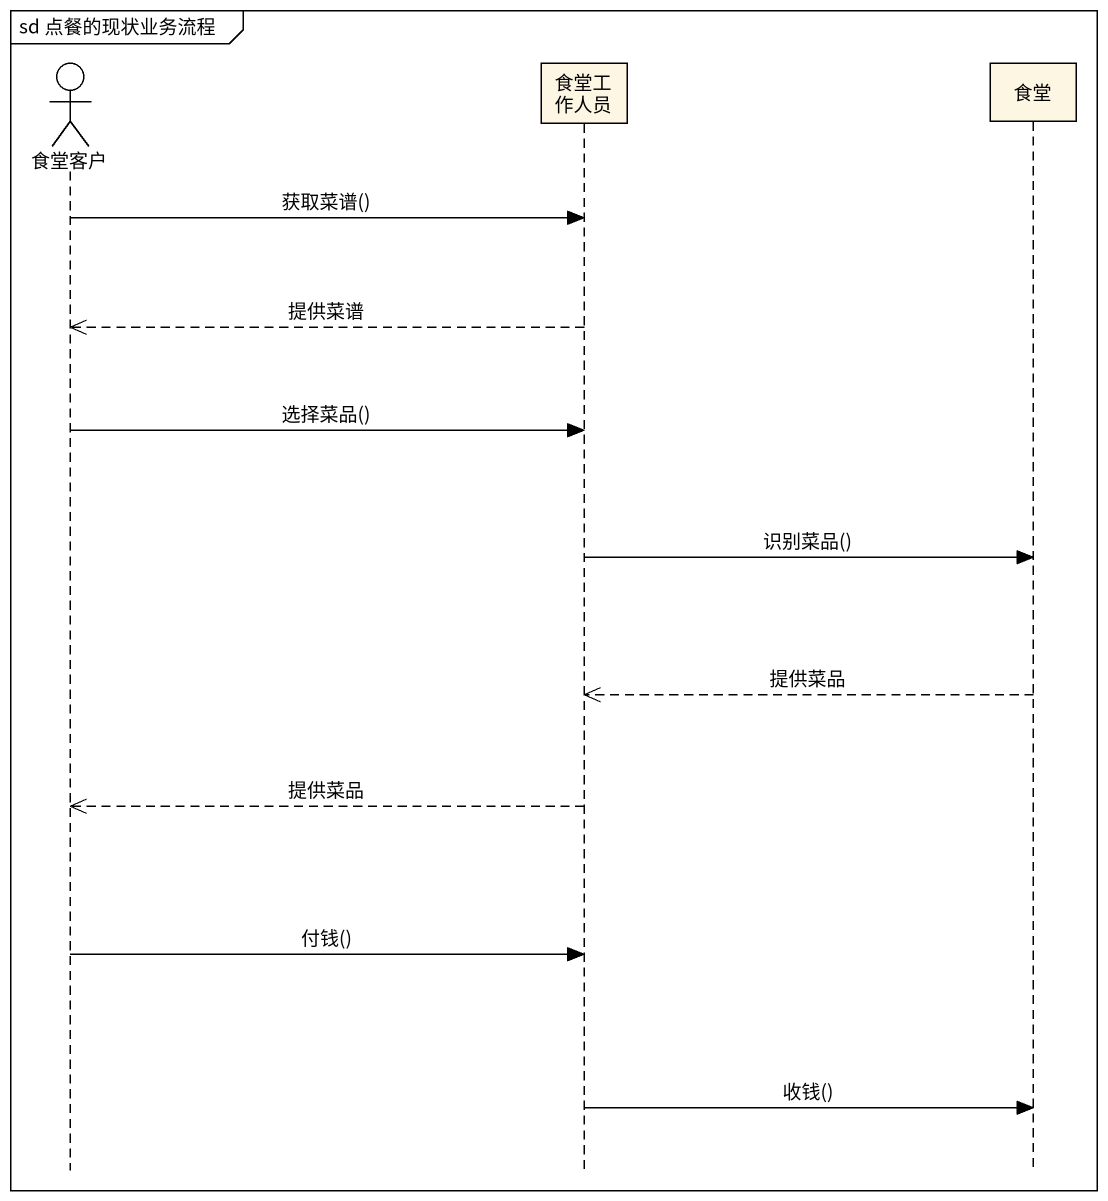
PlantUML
@startuml
mainframe sd 点餐的现状业务流程
hide footbox
actor 食堂客户
participant 食堂工作人员
participant 食堂

食堂客户 -> 食堂工作人员 : 获取菜谱()
食堂工作人员 -->> 食堂客户 : 提供菜谱
食堂客户 -> 食堂工作人员 : 选择菜品()
食堂工作人员 -> 食堂 : 识别菜品()
食堂 -->> 食堂工作人员 : 提供菜品
食堂工作人员 -->> 食堂客户 : 提供菜品
食堂客户 -> 食堂工作人员 : 付钱()
食堂工作人员 -> 食堂 : 收钱()
@enduml
